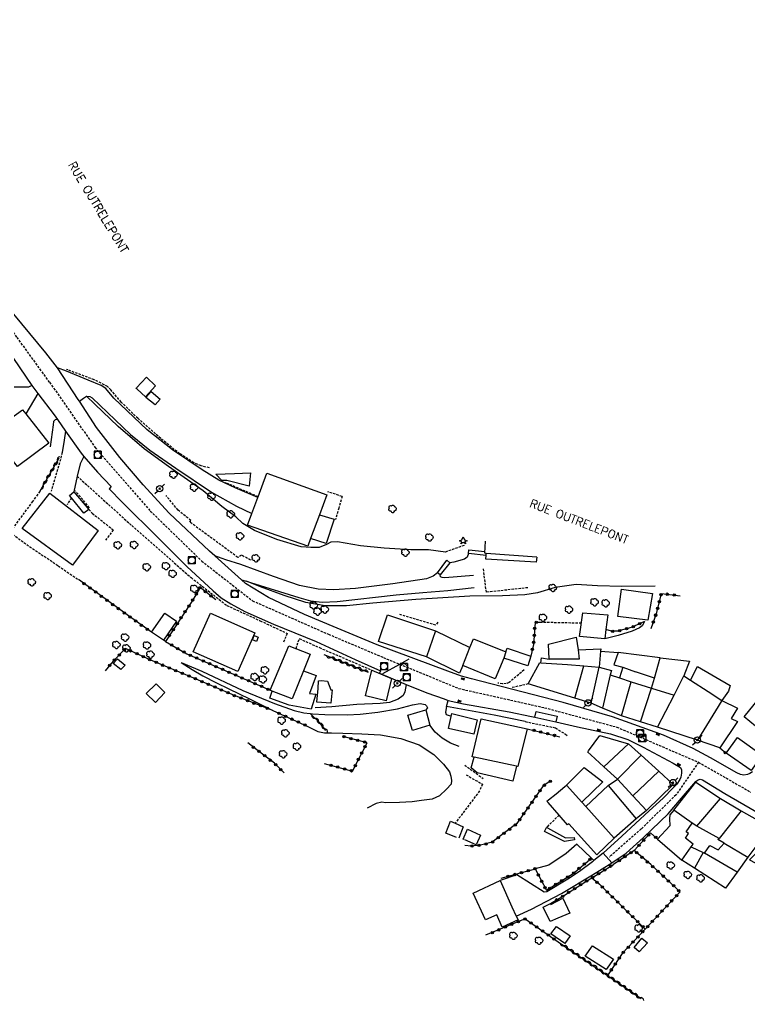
# Model space of a CAD drawing. Header units: millimetres. Extents: x 267000 to 268000, y 124999 to 126000.
# Drawn here: x 267454.9 to 267609.7, y 125462.9 to 125671 of the extents above; entities that cross this region are included whole.
import ezdxf
from ezdxf.enums import TextEntityAlignment as Align

# ---------------------------------------------------------------- set-up
doc = ezdxf.new("R2010")
doc.units = ezdxf.units.MM
doc.linetypes.add('DASHED', pattern=[0.75, 0.5, -0.25])
doc.layers.get('0').update_dxf_attribs({"linetype": 'CONTINUOUS'})
for name, color, linetype in [('W0001', 6, 'DASHED'), ('W0006', 2, 'CONTINUOUS'), ('W0008', 7, 'CONTINUOUS'), ('W0014', 7, 'CONTINUOUS'), ('W0017', 7, 'CONTINUOUS'), ('W0101', 7, 'CONTINUOUS'), ('W0104', 1, 'CONTINUOUS'), ('W0105', 7, 'CONTINUOUS'), ('W0112', 1, 'DASHED'), ('W0211', 2, 'CONTINUOUS'), ('W0214', 2, 'CONTINUOUS'), ('W0300', 7, 'CONTINUOUS'), ('W0303', 7, 'CONTINUOUS'), ('W0310', 3, 'CONTINUOUS'), ('W0322', 7, 'CONTINUOUS'), ('W0323', 7, 'CONTINUOUS'), ('W0401', 7, 'CONTINUOUS'), ('W0402', 7, 'CONTINUOUS'), ('W0420', 7, 'CONTINUOUS'), ('W0473', 7, 'CONTINUOUS'), ('W0989', 7, 'CONTINUOUS'), ('W1102', 7, 'CONTINUOUS')]:
    doc.layers.add(name, color=color, linetype=linetype)
doc.styles.get("Standard").update_dxf_attribs({"font": 'romans.shx', "width": 0.85})

# ---------------------------------------------------------------- blocks, each defined once
blk = doc.blocks.new('T401')
for p, q in [((-0.3, 0.3), (0, 0.3)), ((-0.3, -0.25), (-0.3, 0.3)), ((-0.3, 0.15), (0, 0.15)), ((-0.3, 0), (0, 0)), ((0, 0.3), (0, -0.25)), ((-0.3, -0.15), (0, -0.15)), ((-0.3, -0.25), (-0.3, -0.3)), ((-0.3, -0.3), (0, -0.3)), ((0, -0.3), (0, -0.25))]:
    blk.add_line(p, q)
blk = doc.blocks.new('T420')
for p, q in [((0.75, 0.75), (-0.75, 0.75)), ((-0.75, 0.75), (-0.75, -0.75)), ((0.75, 0.75), (0.75, -0.75)), ((0.75, -0.75), (-0.75, -0.75))]:
    blk.add_line(p, q)
blk.add_ellipse((0, 0), major_axis=(-0.53, 0.53), ratio=1, start_param=3.926991, end_param=10.210176)
blk = doc.blocks.new('T300')
for p, q in [((-0.8, 0.51), (-0.86, 0.34)), ((-0.86, 0.34), (-0.86, 0.17)), ((-0.86, 0.17), (-0.74, 0.06)), ((-0.69, 0.63), (-0.8, 0.51)), ((-0.8, -0.06), (-0.74, 0.06)), ((-0.74, 0.06), (-0.69, 0.11)), ((-0.57, 0.69), (-0.69, 0.63)), ((-0.46, 0.69), (-0.57, 0.69)), ((-0.29, 0.63), (-0.46, 0.69)), ((-0.29, 0.63), (-0.17, 0.74)), ((-0.23, 0.57), (-0.29, 0.63)), ((-0.17, 0.74), (-0.06, 0.8)), ((-0.06, 0.8), (0.06, 0.8)), ((0.06, 0.8), (0.23, 0.74)), ((0.23, 0.74), (0.34, 0.63)), ((0.34, 0.63), (0.4, 0.51)), ((0.46, 0.46), (0.34, 0.46)), ((0.4, 0.51), (0.4, 0.46)), ((0.57, 0.4), (0.46, 0.46)), ((0.57, 0.4), (0.69, 0.29)), ((0.69, 0.29), (0.74, 0.17)), ((0.74, 0.06), (0.69, -0.17)), ((0.74, 0.17), (0.74, 0.06)), ((-0.8, -0.17), (-0.8, -0.06)), ((-0.8, -0.23), (-0.8, -0.17)), ((-0.74, -0.34), (-0.8, -0.23)), ((-0.69, -0.4), (-0.74, -0.34)), ((-0.51, -0.46), (-0.69, -0.4)), ((-0.4, -0.46), (-0.51, -0.46)), ((-0.4, -0.46), (-0.34, -0.46)), ((-0.34, -0.46), (-0.34, -0.4)), ((-0.34, -0.51), (-0.34, -0.46)), ((-0.29, -0.63), (-0.34, -0.51)), ((-0.17, -0.74), (-0.29, -0.63)), ((-0.06, -0.8), (-0.17, -0.74)), ((0.06, -0.8), (-0.06, -0.8)), ((0.17, -0.74), (0.06, -0.8)), ((0.23, -0.69), (0.17, -0.74)), ((0.29, -0.46), (0.23, -0.46)), ((0.29, -0.63), (0.23, -0.69)), ((0.46, -0.4), (0.29, -0.46)), ((0.34, -0.51), (0.29, -0.63)), ((0.34, -0.51), (0.34, -0.46)), ((0.57, -0.34), (0.46, -0.4)), ((0.63, -0.29), (0.57, -0.34)), ((0.69, -0.17), (0.63, -0.29))]:
    blk.add_line(p, q)
blk = doc.blocks.new('T473')
for p, q in [((-0.166667, 0.166667), (0.166667, -0.166667)), ((-0.166667, -0.166667), (0.166667, 0.166667)), ((0.500001, 0.500001), (1.000002, 1.000002)), ((-1.000002, -1.000002), (-0.500001, -0.500001))]:
    blk.add_line(p, q)
blk.add_ellipse((0, 0), major_axis=(0.471405, 0.471405), ratio=1, start_param=5.4977871438, end_param=11.780972451)
blk = doc.blocks.new('T303')
for p, q in [((-0.77, 0), (-0.28, 0.21)), ((-0.28, -0.21), (-0.77, 0)), ((-0.28, 0.21), (0, 0.83)), ((0, 0.83), (0.28, 0.21)), ((0.28, 0.21), (0.83, 0)), ((0.83, 0), (0.28, -0.21)), ((-0.49, -0.63), (-0.28, -0.21)), ((0, -0.35), (-0.49, -0.63)), ((0.56, -0.63), (0, -0.35)), ((0.28, -0.21), (0.56, -0.63))]:
    blk.add_line(p, q)
blk = doc.blocks.new('t323o')
at = {"color": 0, "linetype": 'Continuous'}
for radius in [0.25, 0.15]:
    blk.add_circle((0, 0), radius, dxfattribs=at)
blk = doc.blocks.new('t310o')
at = {"color": 0, "linetype": 'Continuous'}
for centre, start, end in [((-0.5, 0.38), 216.8699, 323.1304), ((0.5, -0.37), 36.8699, 143.1303)]:
    blk.add_arc(centre, 0.625, start, end, dxfattribs=at)
blk = doc.blocks.new('t322o')
at = {"color": 0, "linetype": 'Continuous'}
for radius in [0.25, 0.15]:
    blk.add_circle((0, 0), radius, dxfattribs=at)

msp = doc.modelspace()

# ---------------------------------------------------------------- linework, layer by layer
at = {"layer": 'W0001'}
for points in [[(267461.28, 125594.12), (267454.34, 125603.7), (267443.51, 125618.17), (267435.17, 125630.7), (267425.8, 125646.03), (267418.88, 125656.4), (267410.55, 125667.21), (267407.21, 125671)], [(267461.28, 125594.12), (267470.9, 125580.33), (267482.64, 125566.83), (267493.53, 125556.23), (267504.3, 125547.81), (267520.41, 125540.7), (267532.06, 125535.78), (267535.53, 125534.35), (267548.05, 125529.21), (267566.25, 125525.13), (267581.55, 125521.03), (267598.88, 125513.58)], [(267598.88, 125513.58), (267594.13, 125506.66), (267586.75, 125499.42), (267579.95, 125493.42)], [(267598.88, 125513.58), (267610.01, 125507.22)]]:
    msp.add_lwpolyline(points, dxfattribs=at)
at = {"layer": 'W0006'}
msp.add_lwpolyline([(267564.17, 125523.12), (267564.45, 125524.33), (267568.93, 125523.31), (267568.63, 125522.11)], dxfattribs=at)
at = {"layer": 'W0008'}
for points in [[(267530.78, 125538.45), (267522.26, 125541.96), (267515.31, 125544.86), (267507.71, 125548.49), (267502.81, 125551.48), (267501.95, 125552.26), (267496.31, 125557.32), (267495.17, 125558.35), (267486.6, 125566.38), (267481.1, 125572.36), (267476.19, 125578.2), (267471.25, 125584.54), (267467.6, 125590.09), (267467.36, 125590.46), (267462.92, 125597.21), (267460.47, 125600.37), (267453.71, 125608.53), (267446.54, 125618.21), (267441.92, 125624.63), (267429.82, 125643.59), (267422.87, 125654.65), (267417.03, 125662.96), (267411.24, 125670.28), (267410.63, 125671)], [(267450.9, 125603.13), (267457.54, 125593.43), (267458.8, 125591.77), (267462.27, 125587.2), (267462.95, 125586.24), (267464.67, 125583.79), (267467.98, 125579.09), (267468.57, 125578.41), (267471.46, 125575.09), (267474.32, 125572.05), (267473.88, 125571.5), (267476.69, 125568.74), (267484.35, 125561.05), (267490.4, 125555.06), (267495.98, 125549.89), (267497.69, 125548.45), (267499.7, 125547.18), (267502.68, 125545.52), (267508.79, 125542.87), (267517.8, 125539.19), (267526.08, 125535.32), (267531.47, 125532.94), (267531.27, 125532.48), (267535.92, 125530.48), (267536.92, 125530.07), (267541.25, 125528.29), (267544.99, 125527.02), (267545.84, 125526.68)], [(267593.55, 125508.15), (267591.39, 125505.99), (267588.46, 125503.29), (267582.61, 125497.89), (267578.69, 125494.32), (267580.52, 125492.23), (267583.53, 125494.3), (267587.25, 125497.62), (267592.44, 125502.6), (267595.29, 125505.94), (267598.34, 125509.47)]]:
    msp.add_lwpolyline(points, dxfattribs=at)
at = {"layer": 'W0014'}
for points in [[(267610.33, 125511.57), (267609.8, 125511.19), (267609.31, 125511), (267608.52, 125510.85), (267607.83, 125510.96), (267607.05, 125511.3), (267601.48, 125514.47), (267597.74, 125516.46), (267591.51, 125519.31), (267580.64, 125523.22), (267570.22, 125526.24), (267550.76, 125531.28), (267548.67, 125531.84), (267545.74, 125532.87), (267530.78, 125538.45)], [(267562.13, 125522.19), (267555.58, 125523.54), (267545.49, 125525.42), (267545.84, 125526.68)], [(267545.84, 125526.68), (267549.03, 125525.97), (267558.76, 125524.24), (267563.49, 125523.28), (267564.17, 125523.12), (267568.63, 125522.11), (267573.27, 125521.05), (267580.25, 125519.56), (267583.9, 125518.36), (267587.18, 125516.8), (267593.5, 125513.39), (267595.06, 125512.48), (267595.31, 125511.98), (267595.33, 125511.23), (267595.16, 125510.38), (267594.92, 125509.89), (267594.32, 125508.95), (267593.55, 125508.15)], [(267598.34, 125509.47), (267598.71, 125509.79), (267599.23, 125509.98), (267599.72, 125509.81), (267604.49, 125506.92), (267616.07, 125500.25), (267616.33, 125500.02), (267616.39, 125499.75), (267616.28, 125499.43), (267612.69, 125495.85), (267609.73, 125492.89), (267612.1, 125491.64), (267613.02, 125492.31), (267613.78, 125492.56), (267614.56, 125492.35), (267616.25, 125491.6), (267621.98, 125488.71)]]:
    msp.add_lwpolyline(points, dxfattribs=at)
at = {"layer": 'W0017'}
for points in [[(267505.42, 125569.67), (267500.64, 125571.71), (267497.16, 125573.4), (267493.6, 125575.56), (267487.32, 125579.79), (267481.98, 125584.02), (267474.89, 125590.74), (267473.19, 125592.77), (267472.18, 125593.41), (267469.47, 125594.57), (267464.87, 125596.46), (267462.92, 125597.21)], [(267457.54, 125593.43), (267456.78, 125593.11), (267452.56, 125593.08)], [(267458.8, 125591.77), (267456.22, 125587.44)], [(267467.6, 125590.09), (267468.46, 125590.76), (267469.12, 125591.15), (267469.84, 125591.13), (267470.33, 125590.83), (267478.45, 125583.04), (267482.52, 125579.76), (267488.02, 125575.91), (267495.59, 125570.84), (267500.95, 125567.87), (267504.18, 125566.3)], [(267462.95, 125586.24), (267462.45, 125586.18), (267462.12, 125585.82), (267462.04, 125585.13), (267461.41, 125580.45)], [(267464.67, 125583.79), (267464.35, 125581.86), (267463.97, 125579.22)], [(267468.57, 125578.41), (267467.73, 125576.85), (267467.1, 125574.23), (267466.45, 125570.93)], [(267543.57, 125553.75), (267542.63, 125553.01), (267541.21, 125552.48), (267534.1, 125551.38), (267526.16, 125550.39), (267521.56, 125550.11), (267518.24, 125550.26), (267514.25, 125551.05), (267508.79, 125552.98), (267501.84, 125555.49), (267498.67, 125556.47), (267496.31, 125557.32)], [(267501.95, 125552.26), (267503.04, 125551.93)], [(267551.18, 125553.13), (267545.13, 125552.67), (267544.53, 125552.71), (267544.21, 125552.88), (267544.09, 125553.31)], [(267503.04, 125551.93), (267503.04, 125551.93)], [(267503.04, 125551.93), (267503.91, 125551.67), (267514.14, 125548.51), (267516.62, 125547.81), (267519.05, 125547.51), (267522.27, 125547.68), (267534.75, 125549.05), (267540.41, 125549.52), (267545.74, 125549.99), (267551.3, 125550.65)], [(267536.92, 125530.07), (267536.63, 125528.47), (267536.26, 125527.75), (267535.23, 125526.92), (267533.35, 125526.26), (267531.42, 125526), (267526.47, 125525.79), (267521.1, 125525.35), (267517.62, 125525.12)], [(267517, 125523.85), (267519.68, 125523.71), (267524.39, 125523.59), (267527.11, 125523.78), (267530.88, 125524.21), (267535.08, 125524.92), (267538.21, 125525.72), (267539.85, 125525.99), (267540.92, 125525.84), (267541.21, 125525.51), (267541.44, 125525.08), (267541.08, 125524.68)], [(267545.49, 125525.42), (267545.24, 125524.21), (267545.4, 125523.68), (267545.99, 125523.51), (267546.45, 125523.43)], [(267548.14, 125516.93), (267546.32, 125517.62), (267544.56, 125518.7), (267543.04, 125519.94), (267541.94, 125521.42)], [(267576.21, 125493.27), (267573.12, 125496.23)], [(267578.69, 125494.32), (267576.72, 125492.74), (267576.4, 125492.49), (267573.68, 125490.38), (267571.17, 125488.78), (267566.74, 125486.07), (267566.18, 125486.02), (267560.35, 125489.71), (267556.86, 125488.49)], [(267560.25, 125480.94), (267563.51, 125482.42), (267569.85, 125485.72), (267576.4, 125489.67), (267580.52, 125492.23)], [(267576.21, 125493.27), (267576.72, 125492.74)]]:
    msp.add_lwpolyline(points, dxfattribs=at)
at = {"layer": 'W0101'}
for points in [[(267454.46, 125576.29), (267448.73, 125583.32), (267450.93, 125584.93), (267455.54, 125588.3), (267456.22, 125587.44), (267461.11, 125581.24)], [(267516.01, 125559.39), (267503.28, 125563.85), (267504.18, 125566.3), (267505.42, 125569.67), (267505.49, 125569.87), (267507.33, 125574.88), (267520.08, 125570.28), (267518.49, 125566.02), (267516.62, 125561.03)], [(267466.13, 125555.32), (267455.49, 125563.13), (267461.31, 125570.59), (267471.59, 125562.73)], [(267501.22, 125532.8), (267491.76, 125537.01), (267495.4, 125545.2), (267504.82, 125540.99)], [(267543.13, 125541.41), (267543.13, 125541.41)], [(267573.6, 125535.43), (267567.26, 125535.43), (267567.12, 125538.59), (267572.99, 125540.07), (267573.35, 125537.41)], [(267512.71, 125527.04), (267508.51, 125528.66), (267508.06, 125528.85), (267512.01, 125538.28), (267516.56, 125536.47), (267515.13, 125532.97)], [(267550.43, 125537.9), (267550.43, 125537.9)], [(267541.2, 125535.92), (267541.2, 125535.92)], [(267571.1, 125534.27), (267571.1, 125534.27)], [(267580.14, 125532.09), (267580.14, 125532.09)], [(267593.77, 125527.82), (267593.77, 125527.82)], [(267576.13, 125526.07), (267576.13, 125526.07)], [(267603.85, 125526.63), (267603.85, 125526.63)], [(267582.55, 125523.44), (267582.55, 125523.44)], [(267590.24, 125521.01), (267590.24, 125521.01)], [(267598.7, 125518.24), (267598.7, 125518.24)], [(267574.99, 125504.2), (267574.99, 125504.2)], [(267598.52, 125500.01), (267598.52, 125500.01)], [(267581, 125497.46), (267581, 125497.46)], [(267603.26, 125497.42), (267603.26, 125497.42)], [(267604.32, 125496.42), (267604.32, 125496.42)]]:
    msp.add_lwpolyline(points, close=True, dxfattribs=at)
for points in [[(267564.58, 125557.02), (267553.89, 125557.85), (267553.56, 125557.89), (267553.72, 125560.44)], [(267531.01, 125539.18), (267532.97, 125544.79), (267543.13, 125541.41)], [(267543.13, 125541.41), (267550.43, 125537.9)], [(267550.43, 125537.9), (267551.19, 125539.73), (267558.07, 125536.95), (267557.62, 125535.65), (267555.81, 125531.24)], [(267541.2, 125535.92), (267531.01, 125539.18)], [(267555.81, 125531.24), (267548.92, 125534.08), (267548.21, 125532.42), (267541.2, 125535.92)], [(267562.79, 125530.17), (267565.23, 125534.7), (267565.46, 125534.68), (267571.1, 125534.27)], [(267571.1, 125534.27), (267574.55, 125533.98), (267577.81, 125533.7), (267580.45, 125533.03), (267580.14, 125532.09)], [(267580.14, 125532.09), (267582.15, 125531.44), (267584.63, 125530.64), (267588.9, 125529.24), (267593.77, 125527.82)], [(267593.77, 125527.82), (267595.77, 125531.86), (267597.17, 125530.96), (267600.94, 125528.54), (267603.85, 125526.63)], [(267576.13, 125526.07), (267572.68, 125527.13), (267562.79, 125530.17)], [(267614.57, 125518.24), (267608.6, 125523.17), (267612.53, 125528.07), (267614.1, 125526.83), (267618.64, 125523.25)], [(267582.55, 125523.44), (267578.51, 125525.02), (267576.13, 125526.07)], [(267603.85, 125526.63), (267607.2, 125525), (267605.85, 125522.83), (267607.18, 125522.22), (267603.43, 125516.59)], [(267590.24, 125521.01), (267586.63, 125522.15), (267582.55, 125523.44)], [(267562.53, 125520.68), (267560.56, 125512.7), (267560.29, 125512.75), (267551.33, 125514.64), (267550.93, 125514.73), (267552.78, 125522.78)], [(267552.78, 125522.78), (267562.53, 125520.68)], [(267598.7, 125518.24), (267590.24, 125521.01)], [(267587.9, 125503.33), (267584.98, 125506.48), (267581.7, 125510.01), (267578.82, 125512.62), (267576.05, 125515.14), (267575.41, 125515.71), (267575.6, 125515.96), (267578.01, 125519.21)], [(267578.01, 125519.21), (267584.06, 125517.5), (267586.75, 125515.04), (267590.47, 125511.65), (267593.51, 125508.86), (267587.9, 125503.33)], [(267603.43, 125516.59), (267598.7, 125518.24)], [(267577.31, 125493.92), (267571.39, 125500.53), (267571.13, 125500.3), (267569.36, 125502.35), (267567, 125505.07), (267566.76, 125505.35), (267567.11, 125505.63), (267568.68, 125506.9), (267570.54, 125508.4), (267570.94, 125508.72), (267574.15, 125505.14), (267574.99, 125504.2)], [(267574.99, 125504.2), (267579.74, 125508.61), (267585.68, 125501.54)], [(267593.7, 125503.4), (267598.31, 125509.32), (267603.54, 125505.88), (267607.95, 125503.26), (267614.13, 125499.79), (267612.77, 125497.98), (267609.38, 125493.45)], [(267598.52, 125500.01), (267597.58, 125500.69), (267593.7, 125503.4)], [(267585.68, 125501.54), (267581, 125497.46)], [(267603.26, 125497.42), (267598.52, 125500.01)], [(267581, 125497.46), (267577.31, 125493.92)], [(267609.38, 125493.45), (267607.1, 125490.25), (267600.19, 125494.29), (267601.33, 125495.94), (267603.09, 125495), (267604.32, 125496.42)], [(267604.32, 125496.42), (267603.02, 125497.16), (267603.26, 125497.42)]]:
    msp.add_lwpolyline(points, dxfattribs=at)
at = {"layer": 'W0104'}
for points in [[(267481.63, 125591.06), (267479.83, 125592.67), (267479.65, 125592.83), (267479.74, 125592.93), (267481.8, 125595.2), (267483.77, 125593.36)], [(267483.67, 125589.34), (267481.7, 125590.88), (267482.8, 125592.14), (267484.74, 125590.57)], [(267588.14, 125543.67), (267581.78, 125544.49), (267582.6, 125550.26), (267589.16, 125549.37)], [(267485.42, 125539.44), (267482.86, 125541.12), (267485.71, 125545.16), (267488.2, 125543.49)], [(267579.01, 125539.71), (267573.66, 125540.23), (267574.37, 125545.27), (267579.65, 125544.83), (267579.26, 125541.7)], [(267476.38, 125533.21), (267474.76, 125534.51), (267475.7, 125535.51), (267477.31, 125534.17)], [(267532.63, 125526.58), (267528.26, 125527.64), (267529.63, 125533.08), (267533.76, 125531.31)], [(267483.73, 125526.24), (267481.79, 125528.14), (267483.86, 125530.2), (267485.72, 125528.34), (267483.73, 125526.24)], [(267520.9, 125526.07), (267517.92, 125526.32), (267518.27, 125529.23), (267518.32, 125530.83), (267518.85, 125530.89), (267520.25, 125530.76), (267520.94, 125528.95), (267521.24, 125528.92)], [(267538.22, 125520.27), (267537.26, 125523.53), (267541.08, 125524.68), (267541.94, 125521.42)], [(267551.28, 125519.51), (267545.88, 125520.75), (267546.58, 125523.89), (267551.95, 125522.59)], [(267610.04, 125511.8), (267604.8, 125515.46), (267607.18, 125518.82), (267612.42, 125515.04)], [(267557.25, 125478.6), (267556.12, 125481.21), (267553.71, 125480.13), (267551.12, 125485.81), (267556.86, 125488.49), (267559.32, 125482.92), (267560.25, 125480.94), (267560.62, 125480.15)], [(267567.42, 125479.81), (267565.96, 125482.85), (267567.51, 125483.64), (267567.61, 125483.41), (267570.15, 125484.77), (267571.6, 125481.61), (267569.07, 125480.5)], [(267570.55, 125475.18), (267567.57, 125477.22), (267568.78, 125478.77), (267571.69, 125476.76)], [(267586.33, 125473.38), (267585.24, 125474.31), (267586.87, 125476.28), (267588.07, 125475.31)], [(267579.33, 125469.63), (267574.89, 125472.45), (267576.4, 125474.65), (267580.84, 125471.8)]]:
    msp.add_lwpolyline(points, close=True, dxfattribs=at)
for points in [[(267518.49, 125566.02), (267521.65, 125565.08), (267519.93, 125559.94), (267516.62, 125561.03)], [(267564.58, 125557.02), (267564.5, 125556), (267553.77, 125556.64), (267553.84, 125557.42), (267553.89, 125557.85)], [(267558.07, 125536.95), (267558.35, 125537.77), (267563.35, 125536.04), (267562.72, 125534.02), (267557.62, 125535.65)], [(267573.35, 125537.41), (267578.22, 125537.59), (267578.15, 125537.13)], [(267565.46, 125534.68), (267565.6, 125535.67), (267567.26, 125535.43)], [(267578.15, 125537.13), (267577.81, 125533.7)], [(267578.15, 125537.13), (267581.89, 125536.81)], [(267590.77, 125535.74), (267581.89, 125536.81), (267580.96, 125534.25), (267582.83, 125533.7), (267585.54, 125532.76)], [(267581.89, 125536.81), (267581.89, 125536.81)], [(267588.9, 125529.24), (267589.59, 125531.38), (267590.77, 125535.74), (267596.97, 125534.98), (267595.77, 125531.86)], [(267590.77, 125535.74), (267590.77, 125535.74)], [(267582.83, 125533.7), (267582.15, 125531.44)], [(267582.83, 125533.7), (267582.83, 125533.7)], [(267597.17, 125530.96), (267598.72, 125533.9), (267605.59, 125529.81), (267605.28, 125528.66), (267603.85, 125526.63)], [(267515.13, 125532.97), (267517.83, 125531.98), (267516.39, 125528.17), (267517.77, 125527.99), (267516.76, 125524.83), (267512.1, 125525.66), (267508, 125527.17), (267508.51, 125528.66)], [(267589.59, 125531.38), (267585.54, 125532.76)], [(267585.54, 125532.76), (267585.54, 125532.76)], [(267589.59, 125531.38), (267589.59, 125531.38)], [(267560.29, 125512.75), (267559.51, 125509.58), (267551.95, 125511.35), (267550.69, 125512.39), (267551.33, 125514.64)], [(267570.94, 125508.72), (267574.67, 125512.49), (267578.64, 125509.44), (267574.15, 125505.14)], [(267579.74, 125508.61), (267581.7, 125510.01)], [(267587.9, 125503.33), (267585.68, 125501.54)], [(267593.7, 125503.4), (267592.8, 125502.4), (267592.72, 125501.65), (267592.79, 125500.11), (267590.23, 125497.27), (267595.39, 125492.83), (267597.37, 125495.62), (267597.77, 125496.2), (267596.12, 125497.47), (267596.79, 125498.47), (267596.31, 125498.81), (267597.58, 125500.69)], [(267547.56, 125497.61), (267545.3, 125498.5), (267546.27, 125501.08), (267547.31, 125500.63), (267548.98, 125499.91), (267548.04, 125497.49)], [(267549.19, 125497.2), (267549, 125497.29), (267549.92, 125499.37), (267552.66, 125498.11), (267551.77, 125496.09)], [(267551.77, 125496.09), (267549.31, 125497.15)], [(267597.37, 125495.62), (267599.89, 125494.43)], [(267597.37, 125495.62), (267597.37, 125495.62)], [(267599.89, 125494.43), (267598.08, 125491.1)], [(267599.89, 125494.43), (267600.19, 125494.29)], [(267598.08, 125491.1), (267595.39, 125492.83)], [(267595.39, 125492.83), (267595.39, 125492.83)], [(267607.1, 125490.25), (267604.62, 125486.89), (267598.08, 125491.1)]]:
    msp.add_lwpolyline(points, dxfattribs=at)
at = {"layer": 'W0105'}
for points in [[(267503.57, 125572.09), (267498.89, 125573.29), (267497.84, 125573.3), (267496.52, 125574.64), (267500.49, 125574.8), (267503.88, 125574.95)], [(267468.51, 125566.38), (267465.91, 125569.6), (267465.49, 125570.13), (267466.45, 125570.93), (267469.6, 125567.15)], [(267544.09, 125553.31), (267543.57, 125553.75), (267545.52, 125556.41), (267546.16, 125555.81)], [(267505.14, 125539.2), (267504.3, 125539.54), (267504.64, 125540.45), (267505.52, 125540.08)], [(267570.51, 125496.75), (267566.67, 125498.67), (267566.26, 125498.88), (267566.64, 125499.76), (267566.85, 125499.64), (267570.69, 125497.56), (267572.52, 125497.6), (267572.61, 125497.14)]]:
    msp.add_lwpolyline(points, close=True, dxfattribs=at)
msp.add_lwpolyline([(267553.84, 125557.42), (267550.14, 125557.81), (267550.18, 125558.6), (267553.56, 125558.25)], dxfattribs=at)
at = {"layer": 'W0112'}
for points in [[(267470.73, 125594.65), (267464.85, 125596.85)], [(267495.16, 125575.98), (267493.39, 125576.4), (267491.89, 125577.05), (267488.9, 125578.97), (267484.85, 125582.19), (267479.99, 125586.48), (267476.47, 125589.92), (267474.27, 125592.49), (267473.56, 125593.22), (267472.88, 125593.6), (267470.73, 125594.65)], [(267463.97, 125579.22), (267461.61, 125571.01)], [(267467.1, 125574.23), (267478.71, 125563.76), (267491.29, 125552.72), (267498.88, 125546.8), (267505.93, 125543.57), (267511.68, 125540.86), (267510.86, 125539.01)], [(267505.49, 125569.87), (267498.49, 125572.87)], [(267459.19, 125570.99), (267457.68, 125568.88), (267452.83, 125562.35), (267455.8, 125560.18), (267463.09, 125555.21), (267467.39, 125552.29)], [(267469.74, 125567.53), (267466.75, 125571.09)], [(267523.33, 125569.93), (267520.29, 125570.87)], [(267465.91, 125569.6), (267464.97, 125568.15)], [(267503.89, 125556.42), (267501.97, 125557.47), (267501.2, 125556.99), (267491.01, 125564.49), (267491.24, 125564.81), (267488.52, 125567.02), (267485.98, 125570.12)], [(267523.33, 125569.93), (267522.6, 125567.46)], [(267469.6, 125567.15), (267470.31, 125566.35), (267474.77, 125562.84), (267473.09, 125560.54)], [(267522.6, 125567.46), (267521.91, 125565.04)], [(267549.18, 125559.55), (267545.23, 125558.14)], [(267562.7, 125550.57), (267553.91, 125549.6), (267553.27, 125554.64)], [(267543.62, 125543.26), (267543.18, 125542.61), (267535.56, 125544.87)], [(267574.06, 125543.04), (267565.42, 125543.22)], [(267513.55, 125537.68), (267514.24, 125539.77), (267518.5, 125537.87), (267529.61, 125533.1)], [(267561.91, 125533.13), (267558.72, 125530.45), (267558.12, 125530.23), (267557.33, 125530.21), (267556.35, 125530.33)], [(267562.79, 125530.17), (267559.26, 125529.36)], [(267562.13, 125522.19), (267568.58, 125520.86), (267570.68, 125519.5), (267571.08, 125519.24)], [(267549.32, 125512.95), (267550.49, 125512.11), (267553.25, 125510.12)], [(267549.62, 125510.91), (267553.07, 125508.91), (267552.45, 125507.48), (267547.31, 125500.63)], [(267569.36, 125502.35), (267566.87, 125499.98), (267566.64, 125499.76)]]:
    msp.add_lwpolyline(points, dxfattribs=at)
at = {"layer": 'W0211'}
for points in [[(267545.23, 125558.14), (267541.67, 125558.59), (267537.91, 125558.62), (267532.25, 125558.94), (267527.25, 125559.42), (267522.33, 125560.32), (267520.95, 125560.24), (267520.02, 125559.76), (267518.44, 125559.1), (267516.67, 125559.1), (267514.61, 125559.23), (267509.5, 125560.82), (267504.72, 125562.67), (267502.23, 125564.15), (267500.74, 125565.62), (267497.84, 125567.82), (267493.86, 125571.13), (267486.52, 125576.29), (267481.34, 125579.98), (267475.83, 125584.78), (267470.9, 125589.45), (267469.12, 125591.15)], [(267550.14, 125557.81), (267549.83, 125557.06), (267549.27, 125556.61), (267547.02, 125555.96), (267546.16, 125555.81)], [(267589.7, 125550.92), (267582.62, 125550.85), (267577.48, 125550.96), (267572.97, 125551.27), (267568.51, 125550.59), (267564.76, 125549.51), (267562.07, 125549.06), (267557.32, 125548.84), (267550.38, 125548.79), (267538.98, 125548.06), (267529.83, 125547.3), (267524.26, 125546.74), (267519.74, 125546.71), (267515.6, 125547.47), (267511.01, 125548.92), (267506.03, 125550.74), (267503.04, 125551.93), (267503.04, 125551.93)], [(267489.18, 125534.74), (267491.51, 125533.26), (267493.81, 125531.88), (267496.64, 125530.42), (267499.3, 125529.14), (267503.68, 125527), (267508.59, 125524.56)], [(267516.22, 125521.08), (267518.17, 125520.1), (267519.61, 125519.78), (267521.05, 125519.79), (267523.5, 125519.75), (267527.53, 125519.62), (267531.45, 125519.36), (267535.79, 125518.57), (267539.63, 125517.29), (267542.8, 125515.24), (267544.8, 125513.15), (267546.11, 125511.52), (267546.39, 125510.63), (267546.48, 125509.72), (267546.43, 125508.93), (267545.46, 125507.84), (267544, 125506.42), (267542.45, 125505.72), (267540.12, 125505.44), (267538.19, 125505.17), (267535.5, 125505.02), (267532.52, 125504.97), (267531.74, 125505.12), (267530.55, 125504.81), (267528.64, 125503.81)]]:
    msp.add_lwpolyline(points, dxfattribs=at)
at = {"layer": 'W0214'}
for points in [[(267587.47, 125543.4), (267586.93, 125542.46), (267586.4, 125542.04), (267584.84, 125541.38), (267581.87, 125540.47), (267579.01, 125539.71)], [(267489.18, 125534.74), (267493.53, 125532.86), (267502.27, 125528.79), (267509, 125526.03), (267513.17, 125524.52), (267515.22, 125524.06), (267516.56, 125523.9), (267517, 125523.85)], [(267573.12, 125496.23), (267570.83, 125494.21), (267567.15, 125491.78), (267564.26, 125490.98)]]:
    msp.add_lwpolyline(points, dxfattribs=at)
at = {"layer": 'W0310'}
for points in [[(267459.19, 125570.99), (267463.32, 125578.11)], [(267528.93, 125532.62), (267519.53, 125536.34)], [(267519.89, 125520.33), (267518.57, 125521.96), (267516.56, 125523.9), (267516.54, 125523.92)], [(267569.14, 125475.51), (267577.42, 125469.87), (267579.61, 125468.37), (267586.75, 125463.46)]]:
    msp.add_lwpolyline(points, dxfattribs=at)
at = {"layer": 'W0322'}
for points in [[(267565.42, 125543.22), (267564.26, 125543.22), (267564.12, 125541.26), (267563.88, 125538.5), (267563.35, 125536.04)], [(267587.47, 125543.4), (267584.62, 125542.14), (267581.72, 125541.33), (267580.47, 125541.35), (267579.26, 125541.7)], [(267508.59, 125524.56), (267516.22, 125521.08)], [(267567.55, 125509.59), (267567.15, 125509.33), (267565.96, 125508.54), (267560.4, 125500.55), (267555.16, 125496.61), (267552.66, 125495.99), (267550.7, 125495.8), (267549.35, 125495.92)], [(267595.02, 125486.1), (267588.76, 125491.86), (267585.28, 125494.83), (267580.84, 125491.9)]]:
    msp.add_lwpolyline(points, dxfattribs=at)
at = {"layer": 'W0323'}
for points in [[(267482.86, 125541.12), (267478.2, 125544.44), (267467.39, 125552.29)], [(267496.5, 125547.98), (267493.2, 125550.62), (267491.42, 125547.64), (267485.88, 125539.19)], [(267588.86, 125541.91), (267590.03, 125545.34), (267591.05, 125549.36), (267595.02, 125548.83)], [(267508.59, 125524.56), (267500.49, 125527.69), (267491.88, 125531.41), (267482.77, 125535.18), (267477.39, 125537.66), (267474.79, 125535.01), (267473.08, 125532.98)], [(267485.88, 125539.19), (267485.42, 125539.44)], [(267485.88, 125539.19), (267490.35, 125536.56), (267508.06, 125528.85)], [(267519.5, 125513.31), (267525.49, 125511.7), (267528.61, 125517.69), (267523.51, 125519.03)], [(267562.53, 125520.68), (267569.51, 125518.96)], [(267511, 125511.35), (267508.94, 125513.34), (267505.9, 125515.72), (267503.31, 125517.66)], [(267603.43, 125516.59), (267604.8, 125515.46)], [(267585.28, 125494.83), (267588.74, 125498.64)], [(267590.23, 125497.27), (267588.74, 125498.64)], [(267557.03, 125488.97), (267561.15, 125490.12), (267563.84, 125490.86), (267564.26, 125490.98), (267566.64, 125486.42), (267572.33, 125489.99), (267576.21, 125493.27)], [(267567.51, 125483.64), (267570.26, 125485.26), (267575.19, 125488.42), (267576.26, 125489.08), (267580.84, 125491.9)], [(267576.26, 125489.08), (267577.87, 125487.71), (267587.61, 125478.21)], [(267595.02, 125486.1), (267587.61, 125478.21), (267582.72, 125473.01), (267579.61, 125468.37), (267579.57, 125468.32)], [(267562.12, 125480.37), (267553.76, 125476.89)], [(267562.12, 125480.37), (267569.14, 125475.51)]]:
    msp.add_lwpolyline(points, dxfattribs=at)
at = {"layer": 'W0402'}
msp.add_lwpolyline([(267531.97, 125532.36), (267535.53, 125534.35), (267537.57, 125535.49)], dxfattribs=at)
at = {"layer": 'W1102'}
for points in [[(267543.13, 125541.41), (267541.2, 125535.92)], [(267548.92, 125534.08), (267550.43, 125537.9)], [(267572.68, 125527.13), (267574.55, 125533.98)], [(267576.13, 125526.07), (267577.81, 125533.7)], [(267580.14, 125532.09), (267578.51, 125525.02)], [(267582.55, 125523.44), (267584.63, 125530.64)], [(267586.63, 125522.15), (267588.9, 125529.24)], [(267590.24, 125521.01), (267593.77, 125527.82)], [(267603.85, 125526.63), (267598.7, 125518.24)], [(267584.06, 125517.5), (267578.82, 125512.62)], [(267586.75, 125515.04), (267581.7, 125510.01)], [(267590.47, 125511.65), (267584.98, 125506.48)], [(267574.99, 125504.2), (267581, 125497.46)], [(267598.52, 125500.01), (267603.54, 125505.88)], [(267607.95, 125503.26), (267603.26, 125497.42)], [(267604.32, 125496.42), (267609.38, 125493.45)]]:
    msp.add_lwpolyline(points, dxfattribs=at)

# ---------------------------------------------------------------- block references
at = {"layer": 'W0300', "rotation": 359.9999899820874}
for p in [(267487.58, 125574.51), (267491.96, 125571.79), (267495.66, 125569.89), (267499.72, 125566.13), (267534.05, 125567.26), (267475.79, 125559.55), (267479.23, 125559.63), (267501.7, 125561.45), (267541.88, 125561.21), (267536.78, 125557.99), (267505.06, 125556.78), (267481.93, 125554.9), (267485.99, 125555.13), (267487.41, 125553.5), (267457.55, 125551.7), (267492, 125550.32), (267568.05, 125550.5), (267460.89, 125548.78), (267576.9, 125547.48), (267579.25, 125547.24), (267517.32, 125546.79), (267518.15, 125545.5), (267519.69, 125545.93), (267571.47, 125545.9), (267565.95, 125544.19), (267477.34, 125540), (267475.47, 125538.42), (267477.59, 125537.7), (267481.97, 125538.31), (267482.7, 125536.36), (267506.98, 125533.06), (267504.8, 125531.62), (267506.55, 125531.1), (267510.52, 125522.4), (267511.33, 125519.69), (267513.78, 125516.86), (267510.86, 125515.26), (267593.05, 125491.67), (267596.68, 125489.68), (267599.38, 125488.94), (267586.24, 125478.34), (267559.68, 125476.76), (267565.12, 125475.72)]:
    msp.add_blockref('T300', p, dxfattribs=at)
at = {"layer": 'W0303', "rotation": 359.9999899820874}
msp.add_blockref('T303', (267549, 125560.51), dxfattribs=at)
at = {"layer": 'W0310'}
for p, rotation in [((267462.19, 125576.18), 59.93585335662274), ((267462.95, 125577.48), 59.93585335662274), ((267461.44, 125574.88), 59.93585335662274), ((267459.94, 125572.28), 59.93585335662274), ((267460.69, 125573.58), 59.93585335662274), ((267520.92, 125535.79), 158.3838291715308), ((267522.32, 125535.24), 158.3838291715308), ((267523.71, 125534.68), 158.3838291715308), ((267525.11, 125534.13), 158.3838291715308), ((267526.5, 125533.58), 158.3838291715308), ((267527.9, 125533.03), 158.3838291715308), ((267517.62, 125522.88), 135.9277857750679), ((267518.68, 125521.82), 128.9636142451562), ((267519.62, 125520.65), 128.9636142451562), ((267570.38, 125474.66), 325.7771113568996), ((267571.62, 125473.82), 325.7771113568996), ((267572.86, 125472.98), 325.7771113568996), ((267574.1, 125472.13), 325.7771113568996), ((267575.34, 125471.29), 325.7771113568996), ((267576.58, 125470.45), 325.7771113568996), ((267577.82, 125469.6), 325.4814438972097), ((267579.06, 125468.75), 325.4814438972097), ((267580.29, 125467.9), 325.4787770963376), ((267581.53, 125467.05), 325.4787770963376), ((267582.76, 125466.2), 325.4787770963376), ((267584, 125465.35), 325.4787770963376), ((267585.23, 125464.5), 325.4787770963376), ((267586.47, 125463.65), 325.4787770963376)]:
    msp.add_blockref('t310o', p, dxfattribs=dict(at, rotation=rotation))
at = {"layer": 'W0322'}
for p, rotation in [((267564.17, 125541.97), 266.1936506130808), ((267564.5, 125543.22), 179.9014690915695), ((267580.71, 125541.35), 179.0818769974509), ((267582.19, 125541.46), 195.511899186196), ((267583.64, 125541.86), 195.511899186196), ((267585.06, 125542.33), 203.9736915908553), ((267586.43, 125542.94), 203.9736915908553), ((267564.06, 125540.48), 264.9593697902304), ((267563.67, 125537.51), 257.7381307069188), ((267563.92, 125538.98), 264.9593697902304), ((267509.95, 125523.94), 335.5108592828633), ((267511.32, 125523.32), 335.5108592828633), ((267512.68, 125522.7), 335.5108592828633), ((267514.05, 125522.08), 335.5108592828633), ((267515.41, 125521.46), 335.5108592828633), ((267566.22, 125508.71), 213.5344936434588), ((267567.47, 125509.54), 213.5232194835294), ((267564.42, 125506.33), 235.1564053921733), ((267565.28, 125507.56), 235.1564053921733), ((267562.71, 125503.87), 235.1564053921733), ((267563.57, 125505.1), 235.1564053921733), ((267561.85, 125502.64), 235.1564053921733), ((267560.04, 125500.28), 216.9485885798493), ((267561, 125501.41), 235.1564053921733), ((267556.44, 125497.57), 216.9485885798493), ((267557.64, 125498.47), 216.9485885798493), ((267558.84, 125499.37), 216.9485885798493), ((267550.85, 125495.81), 185.7192450395009), ((267552.34, 125495.96), 185.7192450395009), ((267553.8, 125496.27), 193.7877201933377), ((267555.24, 125496.67), 216.9485885798493), ((267583.34, 125493.55), 213.528738715939), ((267584.59, 125494.38), 213.528738715939), ((267585.79, 125494.39), 139.5601664638136), ((267586.94, 125493.42), 139.5601664638136), ((267582.09, 125492.72), 213.528738715939), ((267588.08, 125492.45), 139.5601664638136), ((267589.2, 125491.45), 137.3294399218284), ((267590.31, 125490.44), 137.3294399218284), ((267591.41, 125489.42), 137.3294399218284), ((267592.51, 125488.4), 137.3294399218284), ((267593.62, 125487.39), 137.3294399218284), ((267594.72, 125486.37), 137.3294399218284)]:
    msp.add_blockref('t322o', p, dxfattribs=dict(at, rotation=rotation))
at = {"layer": 'W0323'}
for p, rotation in [((267468.6, 125551.41), 143.9953218814345), ((267469.82, 125550.53), 143.9953218814345), ((267471.03, 125549.65), 143.9953218814345), ((267493.16, 125550.55), 239.1097648109383), ((267494.31, 125549.74), 141.2872166327648), ((267472.24, 125548.76), 143.9953218814345), ((267473.46, 125547.88), 143.9953218814345), ((267491.62, 125547.98), 239.1097648109383), ((267492.39, 125549.27), 239.1097648109383), ((267495.48, 125548.8), 141.2872166327648), ((267590.61, 125547.64), 75.77629730120891), ((267590.98, 125549.09), 75.77629730120891), ((267592.26, 125549.2), 352.4073657407167), ((267593.75, 125549), 352.4073657407167), ((267474.67, 125547), 143.9953218814345), ((267475.88, 125546.12), 143.9953218814345), ((267489.99, 125545.46), 236.7517732690267), ((267490.81, 125546.72), 236.7517732690267), ((267590.25, 125546.18), 75.77629730120891), ((267477.1, 125545.24), 143.9953218814345), ((267478.31, 125544.36), 144.5508314111804), ((267479.53, 125543.49), 144.5508314111804), ((267489.17, 125544.21), 236.7517732690267), ((267589.34, 125543.33), 71.11037196827975), ((267589.83, 125544.75), 71.11037196827975), ((267480.76, 125542.62), 144.5508314111804), ((267481.98, 125541.75), 144.5508314111804), ((267487.52, 125541.7), 236.7517732690267), ((267488.34, 125542.95), 236.7517732690267), ((267486.7, 125540.44), 236.7517732690267), ((267477.13, 125537.4), 225.4904407662537), ((267478.42, 125537.19), 155.1816519891369), ((267487.17, 125538.43), 329.5798088174437), ((267488.46, 125537.67), 329.5798088174437), ((267475.03, 125535.26), 225.4904407662537), ((267476.08, 125536.33), 225.4904407662537), ((267479.78, 125536.56), 155.1816519891369), ((267481.14, 125535.93), 155.1816519891369), ((267482.5, 125535.3), 155.1816519891369), ((267489.76, 125536.91), 329.5798088174437), ((267491.1, 125536.24), 336.4710299012959), ((267492.47, 125535.64), 336.4710299012959), ((267493.85, 125535.04), 336.4710299012959), ((267474.04, 125534.13), 229.9736398714444), ((267483.88, 125534.72), 157.532239861603), ((267485.27, 125534.15), 157.532239861603), ((267486.65, 125533.57), 157.532239861603), ((267488.04, 125533), 157.532239861603), ((267495.22, 125534.44), 336.4710299012959), ((267496.6, 125533.84), 336.4710299012959), ((267497.97, 125533.24), 336.4710299012959), ((267489.43, 125532.43), 157.532239861603), ((267490.81, 125531.85), 157.532239861603), ((267492.2, 125531.27), 156.6129609476971), ((267499.35, 125532.65), 336.4710299012959), ((267500.72, 125532.05), 336.4710299012959), ((267502.1, 125531.45), 336.4710299012959), ((267503.47, 125530.85), 336.4710299012959), ((267493.57, 125530.68), 156.6129609476971), ((267494.95, 125530.08), 156.6129609476971), ((267496.33, 125529.49), 156.6129609476971), ((267497.7, 125528.89), 156.6129609476971), ((267504.85, 125530.25), 336.4710299012959), ((267506.22, 125529.65), 336.4710299012959), ((267507.6, 125529.05), 336.4710299012959), ((267499.08, 125528.3), 156.6129609476971), ((267500.46, 125527.7), 156.6129609476971), ((267501.86, 125527.16), 158.8999162516037), ((267503.26, 125526.62), 158.8999162516037), ((267504.65, 125526.08), 158.8999162516037), ((267506.05, 125525.54), 158.8999162516037), ((267507.45, 125525), 158.8999162516037), ((267523.73, 125518.97), 165.3498778512961), ((267525.18, 125518.59), 165.3498778512961), ((267563.99, 125520.32), 346.1494294857659), ((267565.45, 125519.96), 346.1494294857659), ((267566.9, 125519.6), 346.1494294857659), ((267568.36, 125519.24), 346.1494294857659), ((267504.51, 125516.76), 143.09466897634), ((267526.63, 125518.21), 165.3498778512961), ((267528.09, 125517.83), 165.3498778512961), ((267528.17, 125516.84), 62.48314066001033), ((267505.71, 125515.86), 143.09466897634), ((267506.9, 125514.94), 141.9946804056298), ((267526.78, 125514.18), 62.48314066001033), ((267527.48, 125515.51), 62.48314066001033), ((267604.59, 125515.63), 320.4392457110884), ((267508.08, 125514.01), 141.9946804056298), ((267509.23, 125513.06), 136.0258312328534), ((267520.95, 125512.92), 344.9370041176397), ((267522.4, 125512.53), 344.9370041176397), ((267523.85, 125512.14), 344.9370041176397), ((267526.09, 125512.85), 62.48314066001033), ((267510.31, 125512.02), 136.0258312328534), ((267525.3, 125511.75), 344.9370041176397), ((267588.31, 125498.16), 47.66117240300994), ((267589.85, 125497.62), 137.3516467053683), ((267586.29, 125495.94), 47.66117240300994), ((267587.3, 125497.05), 47.66117240300994), ((267574.72, 125492.01), 40.13633109385286), ((267575.87, 125492.98), 40.13633109385286), ((267580.26, 125491.54), 31.5719226097473), ((267558.47, 125489.37), 15.51837281156399), ((267559.92, 125489.77), 15.51837281156399), ((267561.36, 125490.17), 15.51534833202556), ((267562.81, 125490.58), 15.51534833202556), ((267564.25, 125490.98), 15.45305090702016), ((267564.95, 125489.66), 297.5768690065176), ((267571.17, 125489.27), 32.12382252573523), ((267572.43, 125490.08), 40.13633109385286), ((267573.58, 125491.05), 40.13633109385286), ((267576.43, 125489.18), 31.5719226097473), ((267577.71, 125489.97), 31.5719226097473), ((267578.98, 125490.75), 31.5719226097473), ((267565.64, 125488.33), 297.5768690065176), ((267568.63, 125487.67), 32.12382252573523), ((267569.9, 125488.47), 32.12382252573523), ((267573.89, 125487.59), 32.65584241087375), ((267575.15, 125488.4), 32.65584241087375), ((267577.4, 125488.11), 319.6952829508782), ((267578.5, 125487.09), 315.7297482157114), ((267566.34, 125487), 297.5768690065176), ((267567.36, 125486.87), 32.12382252573523), ((267570.1, 125485.16), 30.61860540932731), ((267571.36, 125485.97), 32.65584241087375), ((267572.63, 125486.78), 32.65584241087375), ((267579.58, 125486.05), 315.7297482157114), ((267594.26, 125485.29), 226.7872193527151), ((267568.8, 125484.4), 30.61860540932731), ((267580.65, 125485), 315.7297482157114), ((267581.73, 125483.95), 315.7297482157114), ((267592.2, 125483.1), 226.7872193527151), ((267593.23, 125484.19), 226.7872193527151), ((267582.8, 125482.9), 315.7297482157114), ((267583.88, 125481.86), 315.7297482157114), ((267590.15, 125480.91), 226.7872193527151), ((267591.18, 125482.01), 226.7872193527151), ((267559.3, 125479.2), 202.6338615626827), ((267560.69, 125479.77), 202.6338615626827), ((267562.07, 125480.35), 202.6338615626827), ((267563.35, 125479.52), 325.3014522695989), ((267584.95, 125480.81), 315.7297482157114), ((267586.02, 125479.76), 315.7297482157114), ((267589.12, 125479.82), 226.7872193527151), ((267555.15, 125477.46), 202.6338615626827), ((267556.53, 125478.04), 202.6338615626827), ((267557.92, 125478.62), 202.6338615626827), ((267564.58, 125478.66), 325.3014522695989), ((267565.82, 125477.81), 325.3014522695989), ((267567.05, 125476.95), 325.3014522695989), ((267587.07, 125477.63), 226.7817589642376), ((267587.1, 125478.72), 315.7297482157114), ((267588.09, 125478.73), 226.7872193527151), ((267568.28, 125476.1), 325.3014522695989), ((267585.01, 125475.45), 226.7817589642376), ((267586.04, 125476.54), 226.7817589642376), ((267582.96, 125473.26), 226.7817589642376), ((267583.99, 125474.35), 226.7817589642376), ((267581.24, 125470.81), 236.1051633606139), ((267582.08, 125472.05), 236.1051633606139), ((267580.4, 125469.56), 236.1051633606139)]:
    msp.add_blockref('t323o', p, dxfattribs=dict(at, rotation=rotation))
at = {"layer": 'W0401'}
for p, rotation in [((267549, 125531.39), 74.9985269935755), ((267548.16, 125526.35), 257.5262689011377), ((267577.71, 125520.24), 257.9500889693261), ((267590.37, 125519.6), 70.20635698886784), ((267594.64, 125512.93), 239.7069405641672)]:
    msp.add_blockref('T401', p, dxfattribs=dict(at, rotation=rotation))
at = {"layer": 'W0420', "rotation": 359.9999899820874}
for p in [(267471.47, 125578.74), (267491.43, 125556.4), (267500.51, 125549.25), (267532.19, 125533.88), (267536.4, 125533.72), (267536.98, 125531.57), (267586.47, 125519.67), (267586.95, 125518.68)]:
    msp.add_blockref('T420', p, dxfattribs=at)
at = {"layer": 'W0473', "rotation": 359.9999899820874}
for p in [(267484.63, 125571.55), (267535.03, 125530.3), (267575.48, 125526.16), (267598.66, 125518.28), (267593.5, 125509.26)]:
    msp.add_blockref('T473', p, dxfattribs=at)

# ---------------------------------------------------------------- texts
at = {"layer": 'W0989'}
for rotation, p in [(301.2067, (267471.64, 125631.23)), (338.9762, (267573.59, 125564.61))]:
    msp.add_text('RUE OUTRELEPONT', height=1.75, rotation=rotation, dxfattribs=at).set_placement(p, align=Align.MIDDLE_CENTER)

doc.saveas('drawing.dxf')
